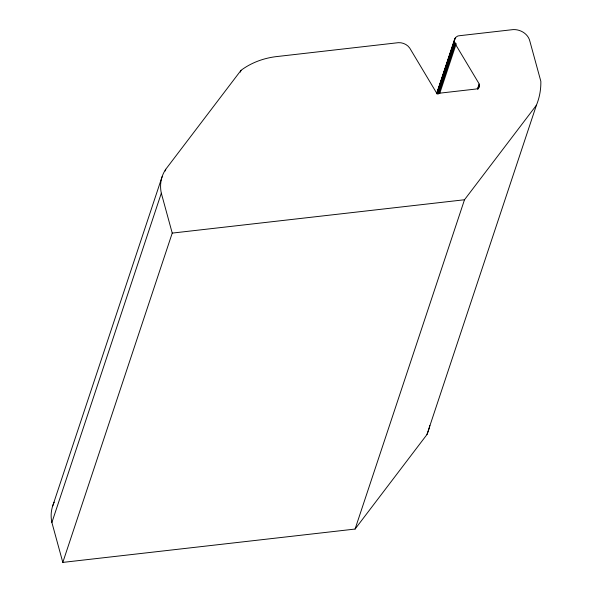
<?xml version="1.0" encoding="UTF-8"?>
<svg xmlns="http://www.w3.org/2000/svg" width="592" height="592" viewBox="0 0 592 592"><rect width="100%" height="100%" fill="white"/><g stroke="black" fill="none" stroke-linecap="round" stroke-linejoin="round"><path stroke-width="0.89" d="M165.175 171.014L165.76 169.268L240.996 70.344C250.956 62.893 262.952 58.401 275.243 56.743L398.342 42.676C402.723 42.424 407.237 44.459 409.745 48.093L436.889 93.492L475.82 89.052C478.514 88.926 480.43 85.729 478.876 83.398L455.381 44.134C452.488 40.685 455.662 35.394 459.969 35.661L511.222 29.815C519.095 28.423 528.168 33.307 529.921 41.403L540.844 81.311A84.589 70.574 18.4 0 1 536.404 105.235L426.973 434.535L355.074 529.063L62.811 562.4L51.889 522.492A43.238 36.075 18.4 0 1 54.249 502.157M52.688 505.975L162.112 176.675M51.889 522.492L161.32 193.192A43.238 36.075 18.4 0 1 165.76 169.268M62.811 562.4L172.235 233.1L161.32 193.192M240.419 72.098L240.996 70.344M436.829 92.914L454.841 38.554M437.044 92.937L455.381 37.755M436.829 93.876L454.286 41.329M437.303 93.965L454.478 42.298M437.991 93.425L454.871 42.631M437.962 94.039L454.841 43.238M438.642 93.869L455.522 43.075M439.671 93.588L456.262 43.667M477.411 89.251L479.157 83.997M477.892 88.992L479.342 84.612M478.255 88.741L479.424 85.241M478.432 88.77L479.394 85.855M355.074 529.063L464.498 199.756L536.404 105.235M172.235 233.1L464.498 199.756M429.866 425.515A84.589 70.574 18.4 0 1 426.973 434.535"/></g></svg>
